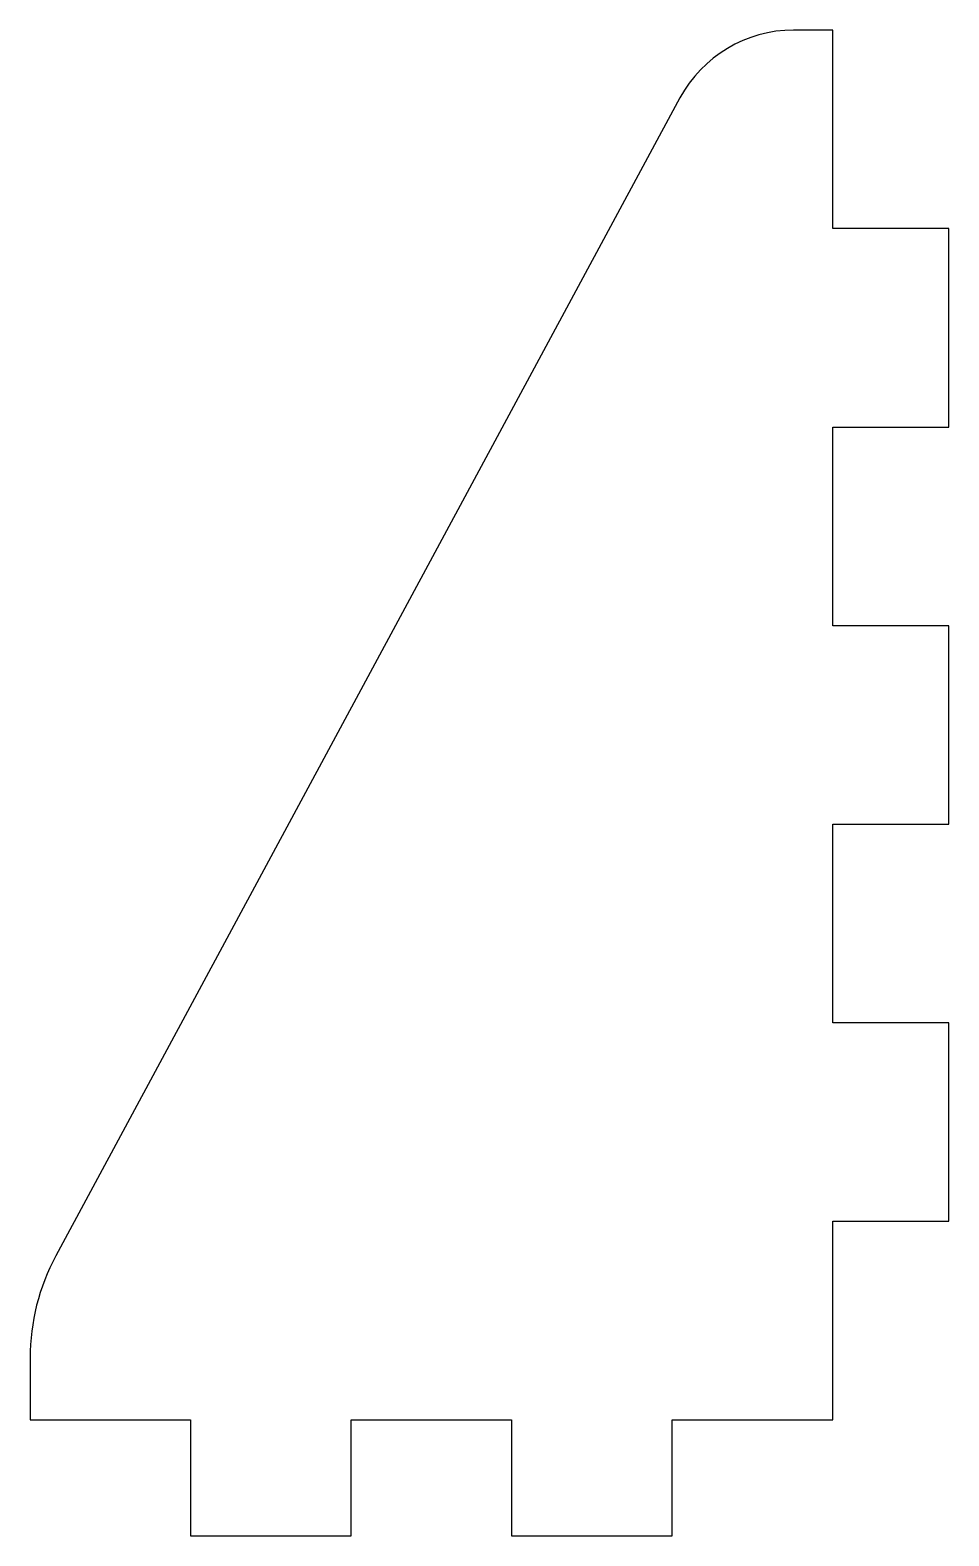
# Model space of a CAD drawing. Header units: millimetres. Extents: x -10.7 to 10.7, y -17.5 to 17.5.
import ezdxf

# ---------------------------------------------------------------- set-up
doc = ezdxf.new("R2010")
doc.units = ezdxf.units.MM

msp = doc.modelspace()

# ---------------------------------------------------------------- linework, layer by layer
at = {"color": 7, "linetype": 'Continuous', "lineweight": 25}
for p, q in [((7.975, 17.5), (7.066, 17.5)), ((7.975, 12.886), (7.975, 17.5)), ((4.425, 15.923), (-10.077, -10.99)), ((10.675, 12.886), (7.975, 12.886)), ((10.675, 8.271), (10.675, 12.886)), ((7.975, 3.657), (7.975, 8.271)), ((7.975, 8.271), (10.675, 8.271)), ((10.675, 3.657), (7.975, 3.657)), ((10.675, -0.957), (10.675, 3.657)), ((7.975, -5.571), (7.975, -0.957)), ((7.975, -0.957), (10.675, -0.957)), ((10.675, -5.571), (7.975, -5.571)), ((10.675, -10.186), (10.675, -5.571)), ((7.975, -10.186), (10.675, -10.186)), ((7.975, -14.8), (7.975, -10.186)), ((-10.675, -13.361), (-10.675, -14.8)), ((-10.675, -14.8), (-6.945, -14.8)), ((-6.945, -14.8), (-6.945, -17.5)), ((-3.215, -17.5), (-3.215, -14.8)), ((-3.215, -14.8), (0.515, -14.8)), ((0.515, -14.8), (0.515, -17.5)), ((4.245, -17.5), (4.245, -14.8)), ((4.245, -14.8), (7.975, -14.8)), ((-6.945, -17.5), (-3.215, -17.5)), ((0.515, -17.5), (4.245, -17.5))]:
    msp.add_line(p, q, dxfattribs=at)
for centre, radius, start, end in [((7.066, 14.5), 3, 90, 151.6819), ((-5.675, -13.361), 5, 151.6819, 180)]:
    msp.add_arc(centre, radius, start, end, dxfattribs=at)

doc.saveas('drawing.dxf')
